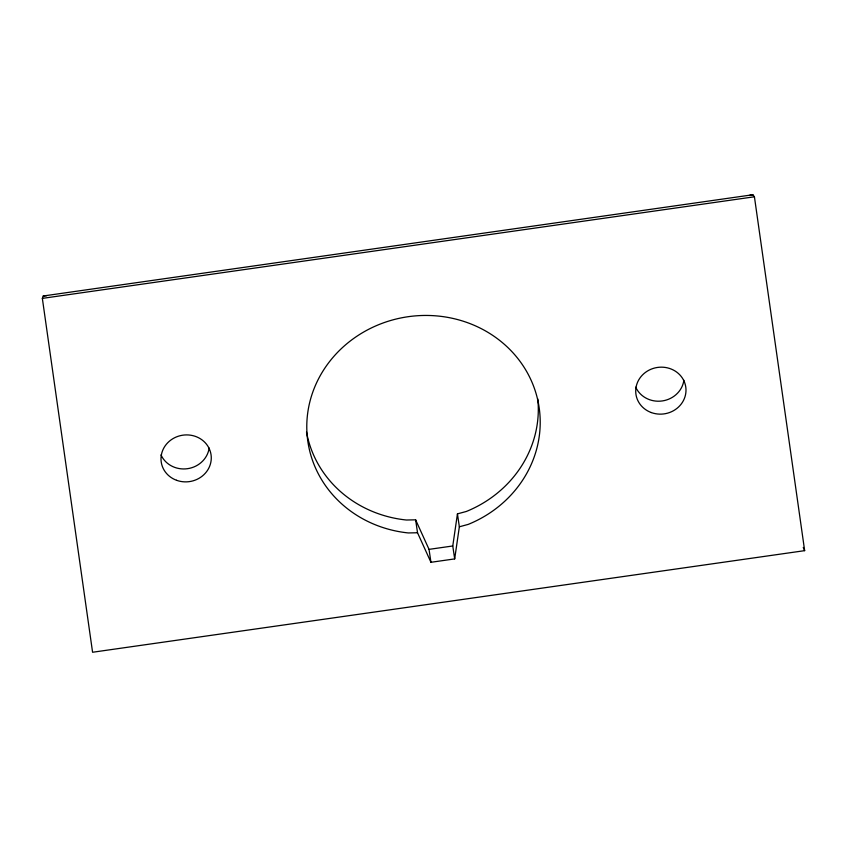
<?xml version="1.0" encoding="UTF-8"?>
<svg xmlns="http://www.w3.org/2000/svg" width="847" height="847" viewBox="0 0 847 847"><rect width="100%" height="100%" fill="white"/><g stroke="black" fill="none" stroke-linecap="round" stroke-linejoin="round"><path stroke-width="1.27" d="M306.498 431.917A116.886 108.903 -8.4 0 0 406.422 520.016L415.623 519.836L417.529 532.763L430.943 562.292L454.68 558.904L452.774 545.976L457.444 513.864L466.326 511.472A116.886 108.903 -8.4 0 0 537.771 398.916M454.68 558.904L459.349 526.792L457.444 513.864M42.35 298.388L43.229 295.995L752.877 194.746L754.423 196.779L804.65 550.656L92.577 652.254L42.35 298.388L754.423 196.779M459.349 526.792L468.232 524.388A116.886 108.903 -8.4 0 0 509.513 349.155A116.886 108.903 -8.4 0 0 319.933 376.206A116.886 108.903 -8.4 0 0 408.328 532.943L417.529 532.763M749.33 195.445L752.877 194.746M415.623 519.836L429.037 549.364L452.774 545.976M43.229 295.995L46.797 295.688M803.252 547.427L804.65 550.656M429.037 549.364L430.943 562.292M683.878 380.303A25.177 23.451 -8.4 0 1 662.248 400.949A25.177 23.451 -8.4 0 1 635.726 387.174M209.156 448.042A25.177 23.451 -8.4 0 1 187.526 468.687A25.177 23.451 -8.4 0 1 161.015 454.913M651.248 412.542A25.177 23.451 -8.4 0 0 685.784 387.1A25.177 23.451 -8.4 0 0 645.541 372.32A25.177 23.451 -8.4 0 0 651.248 412.542M176.536 480.281A25.177 23.451 -8.4 0 0 211.062 454.828A25.177 23.451 -8.4 0 0 170.829 440.059A25.177 23.451 -8.4 0 0 176.536 480.281"/></g></svg>
